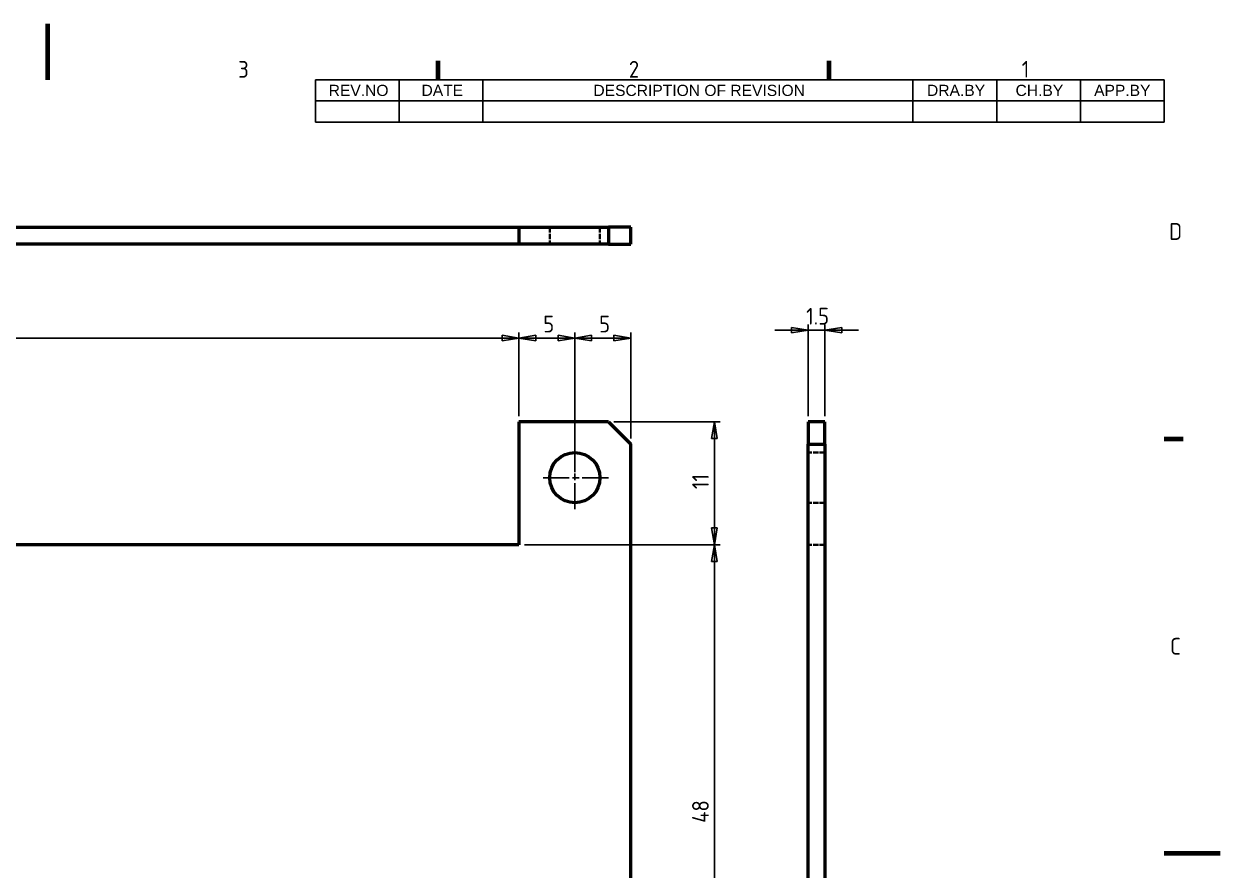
# Model space of a CAD drawing. Header units: millimetres. Extents: x 0 to 210, y 0 to 149.
# Drawn here: x 102.9 to 210, y 72.8 to 148.5 of the extents above; entities that cross this region are included whole.
import ezdxf

# ---------------------------------------------------------------- set-up
doc = ezdxf.new("R2010")
doc.units = ezdxf.units.MM
doc.header["$LTSCALE"] = 0.5
doc.linetypes.add('CHAIN', pattern=[0.35429999999999995, 0.2362, -0.0295, 0.0591, -0.0295])
doc.linetypes.add('DASHED', pattern=[0.2067, 0.1654, -0.0413])
doc.layers.get('0').update_dxf_attribs({"lineweight": 25})
for name, color, linetype, lineweight in [('가려진 것(ISO)', 5, 'DASHED', 35), ('가시적인 것(ISO)', 7, 'Continuous', 50), ('경계(ISO)', 7, 'Continuous', 70), ('기호(ISO)', 7, 'Continuous', 25), ('중심 표식(ISO)', 1, 'Continuous', 25), ('치수(ISO)', 7, 'Continuous', 25)]:
    doc.layers.add(name, color=color, linetype=linetype, lineweight=lineweight)
doc.styles.add('ISO ProportionalPSTEK', font='isocp.shx')
doc.styles.add('주 문자 (JIS)', font='arial.ttf')
doc.dimstyles.new('PSTEK', dxfattribs={"dimscale": 0.5, "dimtxt": 3, "dimasz": 3, "dimexe": 1, "dimexo": 1, "dimgap": 1, "dimtad": 1, "dimrnd": 1e-08, "dimdsep": 46, "dimtxsty": 'ISO ProportionalPSTEK', "dimblk": 'Filled-1', "dimcen": 0.09, "dimdle": 10, "dimclrd": 3, "dimclre": 3, "dimclrt": 1, "dimadec": 1, "dimazin": 2, "dimtfac": 1, "dimtmove": 0, "dimatfit": 3, "dimfxl": 0, "dimtolj": 1, "dimlwd": -1, "dimlwe": -1, "dimarcsym": 0})

# ---------------------------------------------------------------- blocks, each defined once
blk = doc.blocks.new('경계 Default Border')
at = {"layer": '경계(ISO)'}
for p, q in [((280, 287.0000076293945), (280, 290.4000091552734)), ((350, 287.0000076293945), (350, 290.4000091552734)), ((410, 222.7499961853027), (413.4000015258789, 222.7499961853027))]:
    blk.add_line(p, q, dxfattribs=at)
at = {"layer": '경계(ISO)', "flags": 128}
for points in [[(210, 297.0000076293945), (210, 287.0000076293945)], [(420, 148.5000038146973), (410, 148.5000038146973)]]:
    blk.add_lwpolyline(points, dxfattribs=at)
at = {"layer": '경계(ISO)', "color": 1, "char_height": 3.00000011920929, "attachment_point": 7, "style": 'ISO ProportionalPSTEK'}
for s, insert in [('3', (244.1685395229535, 287.3713945155963)), ('2', (314.127739416884, 287.3713945155963)), ('1', (384.4860661041481, 287.4)), ('D', (410.878270202895, 258.3463944559917)), ('C', (411.0445395201643, 184.0963944559917))]:
    blk.add_mtext(s, dxfattribs=dict(at, insert=insert))
blk = doc.blocks.new('리비전 내역')
at = {"layer": '기호(ISO)'}
for p, q in [((258, 287.0000076293945), (410, 287.0000076293945)), ((258, 287.0000076293945), (258, 283.2200075995922)), ((273, 287.0000076293945), (273, 283.2200075995922)), ((288, 287.0000076293945), (288, 283.2200075995922)), ((365, 287.0000076293945), (365, 283.2200075995922)), ((380, 287.0000076293945), (380, 283.2200075995922)), ((395, 287.0000076293945), (395, 283.2200075995922)), ((410, 287.0000076293945), (410, 283.2200075995922)), ((258, 283.2200075995922), (410, 283.2200075995922)), ((258, 283.2200075995922), (258, 279.4400075697899)), ((273, 283.2200075995922), (273, 279.4400075697899)), ((288, 283.2200075995922), (288, 279.4400075697899)), ((365, 283.2200075995922), (365, 279.4400075697899)), ((380, 283.2200075995922), (380, 279.4400075697899)), ((395, 283.2200075995922), (395, 279.4400075697899)), ((410, 283.2200075995922), (410, 279.4400075697899)), ((258, 279.4400075697899), (410, 279.4400075697899))]:
    blk.add_line(p, q, dxfattribs=at)
at = {"layer": '기호(ISO)', "color": 7, "char_height": 2.000000029802322, "attachment_point": 7, "style": '주 문자 (JIS)'}
for s, insert in [('REV.NO', (260.3729312729615, 284.0757088355161)), ('DATE', (276.9984664127512, 284.1100075995922)), ('DESCRIPTION OF REVISION', (307.7820035025758, 284.0757088355161)), ('DRA.BY', (367.5228565737885, 284.1100075995922)), ('CH.BY', (383.3750211560421, 284.0757088355161)), ('APP.BY', (397.4480195504761, 284.1100075995922))]:
    blk.add_mtext(s, dxfattribs=dict(at, insert=insert))
blk = doc.blocks.new('Filled-1')
at = {"color": 0}
for p, q in [((0, 0), (-1, 0.1666666666666667)), ((-1, 0.1666666666666667), (-1, -0.1666666666666667)), ((-1, 0), (0, 0)), ((-1, -0.1666666666666667), (0, 0))]:
    blk.add_line(p, q, dxfattribs=at)
at = {"color": 0, "flags": 128}
blk.add_lwpolyline([(-1, -0.1666666666666667), (0, 0)], dxfattribs=at)
at = {"color": 0}
blk.add_solid([(-1, -0.1666666666666667), (0, 0), (-1, 0.1666666666666667), (-1, -0.1666666666666667)], dxfattribs=at)
blk = doc.blocks.new('*D16')
at = {"layer": 'Defpoints', "color": 0}
for p in [(147.2266963478147, 120.38665176601), (48.22669634781462, 112.88665176601), (147.2266963478147, 112.88665176601)]:
    blk.add_point(p, dxfattribs=at)
at = {"layer": '치수(ISO)', "color": 3}
for p, q in [((48.22669634781462, 113.38665176601), (48.22669634781462, 120.88665176601)), ((49.72669634781462, 120.38665176601), (145.7266963478147, 120.38665176601)), ((147.2266963478147, 113.38665176601), (147.2266963478147, 120.88665176601))]:
    blk.add_line(p, q, dxfattribs=at)
at = {"layer": '치수(ISO)', "color": 3, "xscale": 1.5, "yscale": 1.5, "zscale": 1.5, "rotation": 180}
blk.add_blockref('Filled-1', (48.22669634781462, 120.38665176601), dxfattribs=at)
at = {"layer": '치수(ISO)', "color": 3, "xscale": 1.5, "yscale": 1.5, "zscale": 1.5}
blk.add_blockref('Filled-1', (147.2266963478147, 120.38665176601), dxfattribs=at)
at = {"layer": '치수(ISO)', "color": 1, "insert": (96.82193522138535, 122.38665176601), "char_height": 1.5, "attachment_point": 1, "style": 'ISO ProportionalPSTEK'}
blk.add_mtext('\\A1;99', dxfattribs=at)
blk = doc.blocks.new('*D17')
at = {"layer": 'Defpoints', "color": 0}
for p in [(152.2266963478147, 120.38665176601), (147.2266963478147, 112.88665176601), (152.2266963478147, 107.8866517660099)]:
    blk.add_point(p, dxfattribs=at)
at = {"layer": '치수(ISO)', "color": 3}
for p, q in [((147.2266963478147, 113.38665176601), (147.2266963478147, 120.88665176601)), ((148.7266963478147, 120.38665176601), (150.7266963478147, 120.38665176601)), ((152.2266963478147, 108.3866517660099), (152.2266963478147, 120.88665176601))]:
    blk.add_line(p, q, dxfattribs=at)
at = {"layer": '치수(ISO)', "color": 3, "xscale": 1.5, "yscale": 1.5, "zscale": 1.5, "rotation": 180}
blk.add_blockref('Filled-1', (147.2266963478147, 120.38665176601), dxfattribs=at)
at = {"layer": '치수(ISO)', "color": 3, "xscale": 1.5, "yscale": 1.5, "zscale": 1.5}
blk.add_blockref('Filled-1', (152.2266963478147, 120.38665176601), dxfattribs=at)
at = {"layer": '치수(ISO)', "color": 1, "insert": (149.4006303306367, 122.38665176601), "char_height": 1.5, "attachment_point": 1, "style": 'ISO ProportionalPSTEK'}
blk.add_mtext('\\A1;5', dxfattribs=at)
blk = doc.blocks.new('*D18')
at = {"layer": 'Defpoints', "color": 0}
for p in [(157.2266963478146, 120.38665176601), (157.2266963478146, 110.8866517660099), (152.2266963478147, 107.8866517660099)]:
    blk.add_point(p, dxfattribs=at)
at = {"layer": '치수(ISO)', "color": 3}
for p, q in [((152.2266963478147, 108.3866517660099), (152.2266963478147, 120.88665176601)), ((153.7266963478147, 120.38665176601), (155.7266963478146, 120.38665176601)), ((157.2266963478146, 111.3866517660099), (157.2266963478146, 120.88665176601))]:
    blk.add_line(p, q, dxfattribs=at)
at = {"layer": '치수(ISO)', "color": 3, "xscale": 1.5, "yscale": 1.5, "zscale": 1.5, "rotation": 180}
blk.add_blockref('Filled-1', (152.2266963478147, 120.38665176601), dxfattribs=at)
at = {"layer": '치수(ISO)', "color": 3, "xscale": 1.5, "yscale": 1.5, "zscale": 1.5}
blk.add_blockref('Filled-1', (157.2266963478146, 120.38665176601), dxfattribs=at)
at = {"layer": '치수(ISO)', "color": 1, "insert": (154.4006303306367, 122.38665176601), "char_height": 1.5, "attachment_point": 1, "style": 'ISO ProportionalPSTEK'}
blk.add_mtext('\\A1;5', dxfattribs=at)
blk = doc.blocks.new('*D23')
at = {"layer": 'Defpoints', "color": 0}
for p in [(155.2266963478146, 112.8866517660099), (164.7266963478147, 112.8866517660099), (147.2266963478146, 101.88665176601)]:
    blk.add_point(p, dxfattribs=at)
at = {"layer": '치수(ISO)', "color": 3}
for p, q in [((155.7266963478146, 112.8866517660099), (165.2266963478147, 112.8866517660099)), ((164.7266963478147, 103.38665176601), (164.7266963478147, 111.3866517660099)), ((147.7266963478146, 101.88665176601), (165.2266963478147, 101.88665176601))]:
    blk.add_line(p, q, dxfattribs=at)
at = {"layer": '치수(ISO)', "color": 3, "xscale": 1.5, "yscale": 1.5, "zscale": 1.5}
for p, rotation in [((164.7266963478147, 112.8866517660099), 90), ((164.7266963478147, 101.88665176601), 270)]:
    blk.add_blockref('Filled-1', p, dxfattribs=dict(at, rotation=rotation))
at = {"layer": '치수(ISO)', "color": 1, "insert": (162.7266963478147, 106.86665176601), "char_height": 1.5, "attachment_point": 1, "rotation": 90, "style": 'ISO ProportionalPSTEK'}
blk.add_mtext('\\A1;11', dxfattribs=at)
blk = doc.blocks.new('*D24')
at = {"layer": 'Defpoints', "color": 0}
for p in [(147.2266963478146, 101.88665176601), (164.7266963478147, 101.88665176601), (147.2266963478147, 53.88665176600998)]:
    blk.add_point(p, dxfattribs=at)
at = {"layer": '치수(ISO)', "color": 3}
for p, q in [((147.7266963478146, 101.88665176601), (165.2266963478147, 101.88665176601)), ((164.7266963478147, 55.38665176600998), (164.7266963478147, 100.38665176601)), ((147.7266963478147, 53.88665176600998), (165.2266963478147, 53.88665176600998))]:
    blk.add_line(p, q, dxfattribs=at)
at = {"layer": '치수(ISO)', "color": 3, "xscale": 1.5, "yscale": 1.5, "zscale": 1.5}
for p, rotation in [((164.7266963478147, 101.88665176601), 90), ((164.7266963478147, 53.88665176600998), 270)]:
    blk.add_blockref('Filled-1', p, dxfattribs=dict(at, rotation=rotation))
at = {"layer": '치수(ISO)', "color": 1, "insert": (162.7266963478147, 76.99165176600997), "char_height": 1.5, "attachment_point": 1, "rotation": 90, "style": 'ISO ProportionalPSTEK'}
blk.add_mtext('\\A1;48', dxfattribs=at)
blk = doc.blocks.new('*D25')
at = {"layer": 'Defpoints', "color": 0}
for p in [(174.620697620485, 121.0892522544556), (173.1206976204851, 112.8866517660099), (174.620697620485, 112.8866517660099)]:
    blk.add_point(p, dxfattribs=at)
at = {"layer": '치수(ISO)', "color": 3}
for p, q in [((171.6206976204851, 121.0892522544556), (170.1206976204851, 121.0892522544556)), ((173.1206976204851, 113.3866517660099), (173.1206976204851, 121.5892522544556)), ((173.1206976204851, 121.0892522544556), (174.620697620485, 121.0892522544556)), ((174.620697620485, 113.3866517660099), (174.620697620485, 121.5892522544556)), ((176.120697620485, 121.0892522544556), (177.620697620485, 121.0892522544556))]:
    blk.add_line(p, q, dxfattribs=at)
at = {"layer": '치수(ISO)', "color": 3, "xscale": 1.5, "yscale": 1.5, "zscale": 1.5}
blk.add_blockref('Filled-1', (173.1206976204851, 121.0892522544556), dxfattribs=at)
at = {"layer": '치수(ISO)', "color": 3, "xscale": 1.5, "yscale": 1.5, "zscale": 1.5, "rotation": 180}
blk.add_blockref('Filled-1', (174.620697620485, 121.0892522544556), dxfattribs=at)
at = {"layer": '치수(ISO)', "color": 1, "insert": (172.939631603307, 123.0892522544556), "char_height": 1.5, "attachment_point": 1, "style": 'ISO ProportionalPSTEK'}
blk.add_mtext('\\A1;1.5', dxfattribs=at)

msp = doc.modelspace()

# ---------------------------------------------------------------- linework, layer by layer
at = {"layer": '가려진 것(ISO)', "ltscale": 5.713989734649658}
for p, q in [((149.97669634783, 130.2997764901577), (149.97669634783, 128.7997764901578)), ((154.47669634783, 130.2997764901577), (154.47669634783, 128.7997764901578)), ((174.6206976204842, 110.1366517660099), (173.1206976204842, 110.1366517660099)), ((174.6206976204842, 105.6366517660099), (173.1206976204842, 105.6366517660099)), ((174.6206976204827, 101.88665176601), (173.1206976204827, 101.88665176601))]:
    msp.add_line(p, q, dxfattribs=at)
at = {"layer": '가시적인 것(ISO)'}
for p, q in [((48.22669634782997, 130.299776490156), (147.2266963478299, 130.299776490156)), ((147.22669634783, 130.2997764901592), (155.22669634783, 130.2997764901592)), ((147.22669634783, 130.2997764901592), (147.22669634783, 128.7997764901592)), ((157.2266963478299, 130.2997764901586), (155.22669634783, 130.2997764901592)), ((155.22669634783, 130.2997764901592), (155.22669634783, 128.7997764901592)), ((157.2266963478299, 128.7997764901586), (157.2266963478299, 130.2997764901586)), ((147.2266963478299, 128.799776490156), (48.22669634782997, 128.799776490156)), ((155.22669634783, 128.7997764901592), (147.22669634783, 128.7997764901592)), ((155.22669634783, 128.7997764901592), (157.2266963478299, 128.7997764901586)), ((147.2266963478146, 112.88665176601), (147.2266963478146, 101.88665176601)), ((155.2266963478146, 112.8866517660099), (147.2266963478146, 112.88665176601)), ((155.2266963478146, 112.8866517660099), (157.2266963478146, 110.8866517660099)), ((173.1206976204851, 112.8866517660099), (173.1206976204857, 110.8866517660099)), ((174.620697620485, 112.8866517660099), (173.1206976204851, 112.8866517660099)), ((174.6206976204857, 110.8866517660099), (174.620697620485, 112.8866517660099)), ((157.2266963478146, 44.88665176600995), (157.2266963478146, 110.8866517660099)), ((173.1206976204857, 110.8866517660099), (174.6206976204857, 110.8866517660099)), ((173.1206976204857, 44.88665176600995), (173.1206976204857, 110.8866517660099)), ((174.6206976204857, 110.8866517660099), (174.6206976204857, 44.88665176600995)), ((147.2266963478146, 101.88665176601), (48.22669634781462, 101.88665176601))]:
    msp.add_line(p, q, dxfattribs=at)
msp.add_circle((152.2266963478147, 107.8866517660099), 2.25, dxfattribs=at)
at = {"layer": '중심 표식(ISO)', "linetype": 'CHAIN', "ltscale": 19.75726699829102}
for p, q in [((152.2266963478147, 110.88665176601), (152.2266963478147, 104.8866517660099)), ((155.2266963478147, 107.8866517660099), (149.2266963478147, 107.8866517660099))]:
    msp.add_line(p, q, dxfattribs=at)

# ---------------------------------------------------------------- block references
at = {"xscale": 0.5, "yscale": 0.5, "zscale": 0.5}
msp.add_blockref('경계 Default Border', (0, 0), dxfattribs=at)
at = {"layer": '기호(ISO)', "xscale": 0.5, "yscale": 0.5, "zscale": 0.5}
msp.add_blockref('리비전 내역', (0, 0), dxfattribs=at)

# ---------------------------------------------------------------- dimensions: what is measured, and where the dimension line sits
at = {"layer": '치수(ISO)', "color": 3}
for base, p1, p2, angle, override, picture, middle in [((147.2266963478147, 120.38665176601), (48.22669634781462, 112.88665176601), (147.2266963478147, 112.88665176601), 180, {"dimdec": 2, "dimblk1": 'Filled-1', "dimblk2": 'Filled-1', "dimsah": 1, "dimtp": 0, "dimtm": -0, "dimtdec": 2, "dimtofl": 0, "dimatfit": 1}, '*D16', (97.73169634781465, 120.38665176601)), ((152.2266963478147, 120.38665176601), (147.2266963478147, 112.88665176601), (152.2266963478147, 107.8866517660099), 180, {"dimdec": 2, "dimblk1": 'Filled-1', "dimblk2": 'Filled-1', "dimsah": 1, "dimtp": 0, "dimtm": -0, "dimtdec": 2, "dimtofl": 0, "dimatfit": 1}, '*D17', (149.7316963478146, 120.38665176601)), ((157.2266963478146, 120.38665176601), (152.2266963478147, 107.8866517660099), (157.2266963478146, 110.8866517660099), 180, {"dimdec": 2, "dimblk1": 'Filled-1', "dimsah": 1, "dimtp": 0, "dimtm": -0, "dimtdec": 2, "dimtofl": 0, "dimatfit": 1}, '*D18', (154.7316963478146, 120.38665176601)), ((174.620697620485, 121.0892522544556), (173.1206976204851, 112.8866517660099), (174.620697620485, 112.8866517660099), 180, {"dimdec": 2, "dimtp": 0, "dimtm": -0, "dimtdec": 2, "dimtofl": 1, "dimatfit": 1}, '*D25', (173.870697620485, 121.0892522544556)), ((164.7266963478147, 112.8866517660099), (147.2266963478146, 101.88665176601), (155.2266963478146, 112.8866517660099), 90, {"dimdec": 2, "dimblk1": 'Filled-1', "dimsah": 1, "dimtp": 0, "dimtm": -0, "dimtdec": 2, "dimtofl": 0, "dimatfit": 1}, '*D23', (164.7266963478147, 107.39165176601)), ((164.7266963478147, 101.88665176601), (147.2266963478147, 53.88665176600998), (147.2266963478146, 101.88665176601), 90, {"dimdec": 2, "dimblk1": 'Filled-1', "dimblk2": 'Filled-1', "dimsah": 1, "dimtp": 0, "dimtm": -0, "dimtdec": 2, "dimtofl": 0, "dimatfit": 1}, '*D24', (164.7266963478147, 77.89165176600997))]:
    dim = msp.add_linear_dim(base=base, p1=p1, p2=p2, angle=angle, dimstyle='PSTEK', override=override, dxfattribs=at)
    dim.commit()
    dim.dimension.update_dxf_attribs({"geometry": picture, "text_midpoint": middle, "dimtype": 160})

doc.saveas('drawing.dxf')
